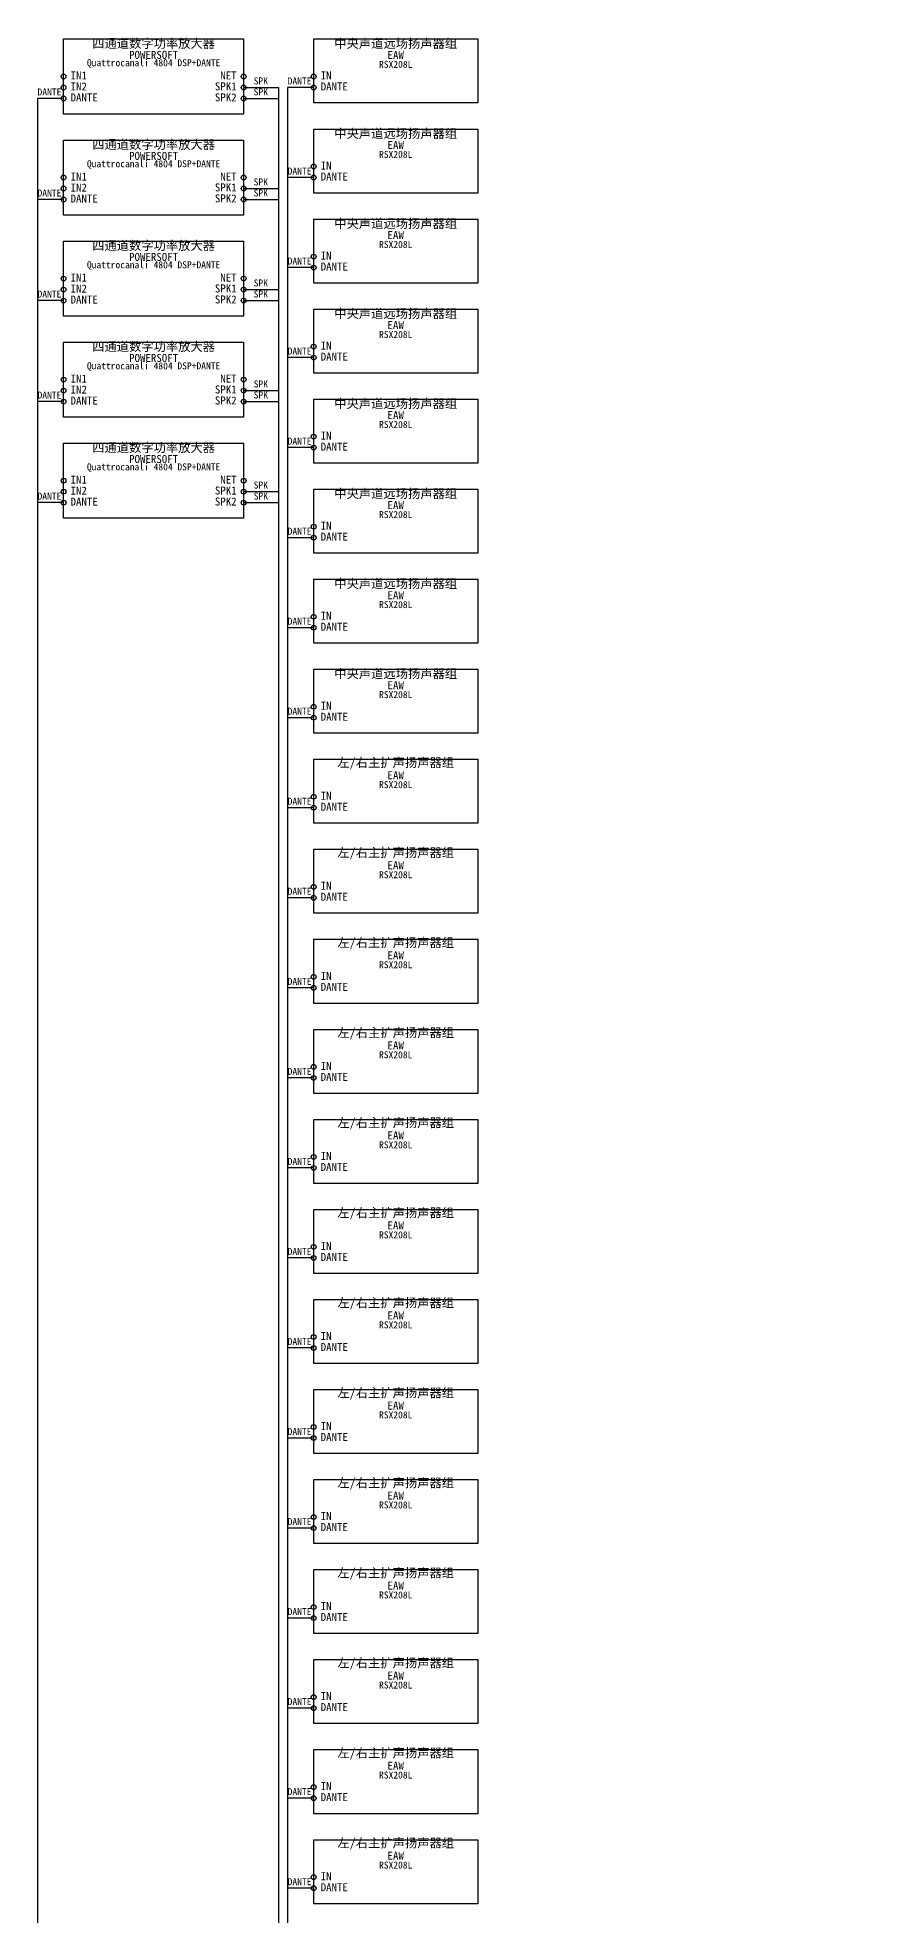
# Model space of a CAD drawing. Header units: metres. Extents: x 2 to 868, y -5630 to -39.
# Drawn here: x 14 to 853, y -1916 to -39 of the extents above; entities that cross this region are included whole.
import ezdxf

# ---------------------------------------------------------------- set-up
doc = ezdxf.new("R2010")
doc.units = ezdxf.units.M
for name, color, linetype in [('DEVICES', 7, 'Continuous'), ('LABELS', 7, 'Continuous'), ('PORTS', 6, 'Continuous'), ('WIRE_LABELS', 7, 'Continuous'), ('WIRES_DANTE', 5, 'Continuous'), ('WIRES_SPEAKER', 1, 'Continuous')]:
    doc.layers.add(name, color=color, linetype=linetype)
doc.styles.add('CJK', font='simsun.ttc')

msp = doc.modelspace()

# ---------------------------------------------------------------- linework, layer by layer
at = {"layer": 'DEVICES', "color": 7, "lineweight": 25, "true_color": 0xb4b2a9}
for points in [[(40, -40), (220, -40), (220, -115), (40, -115), (40, -40)], [(290, -40), (454, -40), (454, -104), (290, -104), (290, -40)], [(290, -130), (454, -130), (454, -194), (290, -194), (290, -130)], [(40, -141), (220, -141), (220, -216), (40, -216), (40, -141)], [(290, -220), (454, -220), (454, -284), (290, -284), (290, -220)], [(40, -242), (220, -242), (220, -317), (40, -317), (40, -242)], [(290, -310), (454, -310), (454, -374), (290, -374), (290, -310)], [(40, -343), (220, -343), (220, -418), (40, -418), (40, -343)], [(290, -400), (454, -400), (454, -464), (290, -464), (290, -400)], [(40, -444), (220, -444), (220, -519), (40, -519), (40, -444)], [(290, -490), (454, -490), (454, -554), (290, -554), (290, -490)], [(290, -580), (454, -580), (454, -644), (290, -644), (290, -580)], [(290, -670), (454, -670), (454, -734), (290, -734), (290, -670)], [(290, -760), (454, -760), (454, -824), (290, -824), (290, -760)], [(290, -850), (454, -850), (454, -914), (290, -914), (290, -850)], [(290, -940), (454, -940), (454, -1004), (290, -1004), (290, -940)], [(290, -1030), (454, -1030), (454, -1094), (290, -1094), (290, -1030)], [(290, -1120), (454, -1120), (454, -1184), (290, -1184), (290, -1120)], [(290, -1210), (454, -1210), (454, -1274), (290, -1274), (290, -1210)], [(290, -1300), (454, -1300), (454, -1364), (290, -1364), (290, -1300)], [(290, -1390), (454, -1390), (454, -1454), (290, -1454), (290, -1390)], [(290, -1480), (454, -1480), (454, -1544), (290, -1544), (290, -1480)], [(290, -1570), (454, -1570), (454, -1634), (290, -1634), (290, -1570)], [(290, -1660), (454, -1660), (454, -1724), (290, -1724), (290, -1660)], [(290, -1750), (454, -1750), (454, -1814), (290, -1814), (290, -1750)], [(290, -1840), (454, -1840), (454, -1904), (290, -1904), (290, -1840)]]:
    msp.add_lwpolyline(points, dxfattribs=at)
at = {"layer": 'PORTS', "true_color": 0x5dcaa5}
for centre in [(40, -77.5), (40, -88.5), (290, -77.5), (290, -167.5), (40, -178.5), (40, -189.5), (290, -257.5), (40, -279.5), (40, -290.5), (290, -347.5), (40, -380.5), (40, -391.5), (290, -437.5), (40, -481.5), (40, -492.5), (290, -527.5), (290, -617.5), (290, -707.5), (290, -797.5), (290, -887.5), (290, -977.5), (290, -1067.5), (290, -1157.5), (290, -1247.5), (290, -1337.5), (290, -1427.5), (290, -1517.5), (290, -1607.5), (290, -1697.5), (290, -1787.5), (290, -1877.5)]:
    msp.add_circle(centre, 2.4, dxfattribs=at)
at = {"layer": 'PORTS', "true_color": 0xb07cd9}
for centre in [(220, -77.5), (220, -178.5), (220, -279.5), (220, -380.5), (220, -481.5)]:
    msp.add_circle(centre, 2.4, dxfattribs=at)
at = {"layer": 'PORTS', "true_color": 0xe8655a}
for centre in [(220, -88.5), (220, -99.5), (220, -189.5), (220, -200.5), (220, -290.5), (220, -301.5), (220, -391.5), (220, -402.5), (220, -492.5), (220, -503.5)]:
    msp.add_circle(centre, 2.4, dxfattribs=at)
at = {"layer": 'PORTS', "true_color": 0x378add}
for centre in [(290, -88.5), (40, -99.5), (290, -178.5), (40, -200.5), (290, -268.5), (40, -301.5), (290, -358.5), (40, -402.5), (290, -448.5), (40, -503.5), (290, -538.5), (290, -628.5), (290, -718.5), (290, -808.5), (290, -898.5), (290, -988.5), (290, -1078.5), (290, -1168.5), (290, -1258.5), (290, -1348.5), (290, -1438.5), (290, -1528.5), (290, -1618.5), (290, -1708.5), (290, -1798.5), (290, -1888.5)]:
    msp.add_circle(centre, 2.4, dxfattribs=at)
at = {"layer": 'WIRES_DANTE', "linetype": 'CONTINUOUS', "true_color": 0x378add}
for points in [[(290, -88.5), (280, -88.5), (264, -88.5), (264, -5426), (95.5, -5426), (95.5, -5470)], [(40, -99.5), (30, -99.5), (14, -99.5), (14, -5426), (792.9, -5426), (792.9, -5470)], [(290, -178.5), (280, -178.5), (264, -178.5), (264, -5426), (110.4, -5426), (110.4, -5470)], [(40, -200.5), (30, -200.5), (14, -200.5), (14, -5426), (807.8, -5426), (807.8, -5470)], [(290, -268.5), (280, -268.5), (264, -268.5), (264, -5426), (125.3, -5426), (125.3, -5470)], [(40, -301.5), (30, -301.5), (14, -301.5), (14, -5426), (822.7, -5426), (822.7, -5470)], [(290, -358.5), (280, -358.5), (264, -358.5), (264, -5426), (140.2, -5426), (140.2, -5470)], [(40, -402.5), (30, -402.5), (14, -402.5), (14, -5426), (837.6, -5426), (837.6, -5470)], [(290, -448.5), (280, -448.5), (264, -448.5), (264, -5426), (155.1, -5426), (155.1, -5470)], [(40, -503.5), (30, -503.5), (14, -503.5), (14, -5426), (852.5, -5426), (852.5, -5470)], [(290, -538.5), (280, -538.5), (264, -538.5), (264, -5426), (170, -5426), (170, -5470)], [(290, -628.5), (280, -628.5), (264, -628.5), (264, -5426), (185, -5426), (185, -5470)], [(290, -718.5), (280, -718.5), (264, -718.5), (264, -5426), (199.9, -5426), (199.9, -5470)], [(290, -808.5), (280, -808.5), (264, -808.5), (264, -5426), (214.8, -5426), (214.8, -5470)], [(290, -898.5), (280, -898.5), (264, -898.5), (264, -5426), (229.7, -5426), (229.7, -5470)], [(290, -988.5), (280, -988.5), (264, -988.5), (264, -5426), (244.6, -5426), (244.6, -5470)], [(290, -1078.5), (280, -1078.5), (264, -1078.5), (264, -5426), (259.5, -5426), (259.5, -5470)], [(290, -1168.5), (280, -1168.5), (264, -1168.5), (264, -5426), (274.5, -5426), (274.5, -5470)], [(290, -1258.5), (280, -1258.5), (264, -1258.5), (264, -5426), (289.4, -5426), (289.4, -5470)], [(290, -1348.5), (280, -1348.5), (264, -1348.5), (264, -5426), (304.3, -5426), (304.3, -5470)], [(290, -1438.5), (280, -1438.5), (264, -1438.5), (264, -5426), (319.2, -5426), (319.2, -5470)], [(290, -1528.5), (280, -1528.5), (264, -1528.5), (264, -5426), (334.1, -5426), (334.1, -5470)], [(290, -1618.5), (280, -1618.5), (264, -1618.5), (264, -5426), (349, -5426), (349, -5470)], [(290, -1708.5), (280, -1708.5), (264, -1708.5), (264, -5426), (364, -5426), (364, -5470)], [(290, -1798.5), (280, -1798.5), (264, -1798.5), (264, -5426), (378.9, -5426), (378.9, -5470)], [(290, -1888.5), (280, -1888.5), (264, -1888.5), (264, -5426), (393.8, -5426), (393.8, -5470)]]:
    msp.add_lwpolyline(points, dxfattribs=at)
at = {"layer": 'WIRES_SPEAKER', "linetype": 'CONTINUOUS', "true_color": 0xe8655a}
for points in [[(220, -88.5), (230, -88.5), (255, -88.5), (255, -2777.5), (280, -2777.5), (290, -2777.5)], [(220, -88.5), (230, -88.5), (255, -88.5), (255, -4647.5), (280, -4647.5), (290, -4647.5)], [(220, -99.5), (230, -99.5), (255, -99.5), (255, -4252.5), (280, -4252.5), (290, -4252.5)], [(220, -99.5), (230, -99.5), (255, -99.5), (255, -5042.5), (280, -5042.5), (290, -5042.5)], [(220, -189.5), (230, -189.5), (255, -189.5), (255, -2856.5), (280, -2856.5), (290, -2856.5)], [(220, -189.5), (230, -189.5), (255, -189.5), (255, -4726.5), (280, -4726.5), (290, -4726.5)], [(220, -200.5), (230, -200.5), (255, -200.5), (255, -4331.5), (280, -4331.5), (290, -4331.5)], [(220, -200.5), (230, -200.5), (255, -200.5), (255, -5121.5), (280, -5121.5), (290, -5121.5)], [(220, -290.5), (230, -290.5), (255, -290.5), (255, -2935.5), (280, -2935.5), (290, -2935.5)], [(220, -290.5), (230, -290.5), (255, -290.5), (255, -4805.5), (280, -4805.5), (290, -4805.5)], [(220, -301.5), (230, -301.5), (255, -301.5), (255, -4410.5), (280, -4410.5), (290, -4410.5)], [(220, -301.5), (230, -301.5), (255, -301.5), (255, -5200.5), (280, -5200.5), (290, -5200.5)], [(220, -391.5), (230, -391.5), (255, -391.5), (255, -3014.5), (280, -3014.5), (290, -3014.5)], [(220, -391.5), (230, -391.5), (255, -391.5), (255, -4884.5), (280, -4884.5), (290, -4884.5)], [(220, -402.5), (230, -402.5), (255, -402.5), (255, -4489.5), (280, -4489.5), (290, -4489.5)], [(220, -402.5), (230, -402.5), (255, -402.5), (255, -5279.5), (280, -5279.5), (290, -5279.5)], [(220, -492.5), (230, -492.5), (255, -492.5), (255, -4173.5), (280, -4173.5), (290, -4173.5)], [(220, -492.5), (230, -492.5), (255, -492.5), (255, -4963.5), (280, -4963.5), (290, -4963.5)], [(220, -503.5), (230, -503.5), (255, -503.5), (255, -4568.5), (280, -4568.5), (290, -4568.5)], [(220, -503.5), (230, -503.5), (255, -503.5), (255, -5358.5), (280, -5358.5), (290, -5358.5)]]:
    msp.add_lwpolyline(points, dxfattribs=at)

# ---------------------------------------------------------------- texts
at = {"layer": 'LABELS', "true_color": 0xf1efe8, "char_height": 9, "attachment_point": 8, "style": 'CJK'}
for s, insert in [('四通道数字功率放大器', (130, -50)), ('中央声道远场扬声器组', (372, -50)), ('中央声道远场扬声器组', (372, -140)), ('四通道数字功率放大器', (130, -151)), ('中央声道远场扬声器组', (372, -230)), ('四通道数字功率放大器', (130, -252)), ('中央声道远场扬声器组', (372, -320)), ('四通道数字功率放大器', (130, -353)), ('中央声道远场扬声器组', (372, -410)), ('四通道数字功率放大器', (130, -454)), ('中央声道远场扬声器组', (372, -500)), ('中央声道远场扬声器组', (372, -590)), ('中央声道远场扬声器组', (372, -680)), ('左/右主扩声扬声器组', (372, -770)), ('左/右主扩声扬声器组', (372, -860)), ('左/右主扩声扬声器组', (372, -950)), ('左/右主扩声扬声器组', (372, -1040)), ('左/右主扩声扬声器组', (372, -1130)), ('左/右主扩声扬声器组', (372, -1220)), ('左/右主扩声扬声器组', (372, -1310)), ('左/右主扩声扬声器组', (372, -1400)), ('左/右主扩声扬声器组', (372, -1490)), ('左/右主扩声扬声器组', (372, -1580)), ('左/右主扩声扬声器组', (372, -1670)), ('左/右主扩声扬声器组', (372, -1760)), ('左/右主扩声扬声器组', (372, -1850))]:
    msp.add_mtext(s, dxfattribs=dict(at, insert=insert))
at = {"layer": 'LABELS', "true_color": 0xc4c2b8, "char_height": 8, "attachment_point": 8, "style": 'CJK'}
for s, insert in [('POWERSOFT', (130, -60)), ('EAW', (372, -60)), ('EAW', (372, -150)), ('POWERSOFT', (130, -161)), ('EAW', (372, -240)), ('POWERSOFT', (130, -262)), ('EAW', (372, -330)), ('POWERSOFT', (130, -363)), ('EAW', (372, -420)), ('POWERSOFT', (130, -464)), ('EAW', (372, -510)), ('EAW', (372, -600)), ('EAW', (372, -690)), ('EAW', (372, -780)), ('EAW', (372, -870)), ('EAW', (372, -960)), ('EAW', (372, -1050)), ('EAW', (372, -1140)), ('EAW', (372, -1230)), ('EAW', (372, -1320)), ('EAW', (372, -1410)), ('EAW', (372, -1500)), ('EAW', (372, -1590)), ('EAW', (372, -1680)), ('EAW', (372, -1770)), ('EAW', (372, -1860))]:
    msp.add_mtext(s, dxfattribs=dict(at, insert=insert))
at = {"layer": 'LABELS', "true_color": 0xf5f5ec, "char_height": 8, "style": 'CJK'}
for s, insert, attachment_point in [('IN1', (47, -80.5), 7), ('NET', (213, -80.5), 9), ('IN', (297, -80.5), 7), ('IN2', (47, -91.5), 7), ('SPK1', (213, -91.5), 9), ('DANTE', (297, -91.5), 7), ('DANTE', (47, -102.5), 7), ('SPK2', (213, -102.5), 9), ('IN', (297, -170.5), 7), ('IN1', (47, -181.5), 7), ('IN2', (47, -192.5), 7), ('SPK1', (213, -192.5), 9), ('NET', (213, -181.5), 9), ('DANTE', (297, -181.5), 7), ('DANTE', (47, -203.5), 7), ('SPK2', (213, -203.5), 9), ('IN', (297, -260.5), 7), ('IN1', (47, -282.5), 7), ('NET', (213, -282.5), 9), ('DANTE', (297, -271.5), 7), ('DANTE', (47, -304.5), 7), ('IN2', (47, -293.5), 7), ('SPK1', (213, -293.5), 9), ('SPK2', (213, -304.5), 9), ('DANTE', (297, -361.5), 7), ('IN', (297, -350.5), 7), ('IN1', (47, -383.5), 7), ('IN2', (47, -394.5), 7), ('SPK1', (213, -394.5), 9), ('NET', (213, -383.5), 9), ('DANTE', (47, -405.5), 7), ('SPK2', (213, -405.5), 9), ('DANTE', (297, -451.5), 7), ('IN', (297, -440.5), 7), ('IN1', (47, -484.5), 7), ('IN2', (47, -495.5), 7), ('SPK1', (213, -495.5), 9), ('NET', (213, -484.5), 9), ('DANTE', (47, -506.5), 7), ('SPK2', (213, -506.5), 9), ('IN', (297, -530.5), 7), ('DANTE', (297, -541.5), 7), ('IN', (297, -620.5), 7), ('DANTE', (297, -631.5), 7), ('IN', (297, -710.5), 7), ('DANTE', (297, -721.5), 7), ('DANTE', (297, -811.5), 7), ('IN', (297, -800.5), 7), ('DANTE', (297, -901.5), 7), ('IN', (297, -890.5), 7), ('IN', (297, -980.5), 7), ('DANTE', (297, -991.5), 7), ('IN', (297, -1070.5), 7), ('DANTE', (297, -1081.5), 7), ('DANTE', (297, -1171.5), 7), ('IN', (297, -1160.5), 7), ('DANTE', (297, -1261.5), 7), ('IN', (297, -1250.5), 7), ('IN', (297, -1340.5), 7), ('DANTE', (297, -1351.5), 7), ('IN', (297, -1430.5), 7), ('DANTE', (297, -1441.5), 7), ('IN', (297, -1520.5), 7), ('DANTE', (297, -1531.5), 7), ('DANTE', (297, -1621.5), 7), ('IN', (297, -1610.5), 7), ('DANTE', (297, -1711.5), 7), ('IN', (297, -1700.5), 7), ('IN', (297, -1790.5), 7), ('DANTE', (297, -1801.5), 7), ('IN', (297, -1880.5), 7), ('DANTE', (297, -1891.5), 7)]:
    msp.add_mtext(s, dxfattribs=dict(at, insert=insert, attachment_point=attachment_point))
at = {"layer": 'LABELS', "true_color": 0x9a978d, "char_height": 7, "attachment_point": 8, "style": 'CJK'}
for s, insert in [('Quattrocanali 4804 DSP+DANTE', (130, -69)), ('RSX208L', (372, -69)), ('Quattrocanali 4804 DSP+DANTE', (130, -170)), ('RSX208L', (372, -159)), ('RSX208L', (372, -249)), ('Quattrocanali 4804 DSP+DANTE', (130, -271)), ('RSX208L', (372, -339)), ('Quattrocanali 4804 DSP+DANTE', (130, -372)), ('RSX208L', (372, -429)), ('Quattrocanali 4804 DSP+DANTE', (130, -473)), ('RSX208L', (372, -519)), ('RSX208L', (372, -609)), ('RSX208L', (372, -699)), ('RSX208L', (372, -789)), ('RSX208L', (372, -879)), ('RSX208L', (372, -969)), ('RSX208L', (372, -1059)), ('RSX208L', (372, -1149)), ('RSX208L', (372, -1239)), ('RSX208L', (372, -1329)), ('RSX208L', (372, -1419)), ('RSX208L', (372, -1509)), ('RSX208L', (372, -1599)), ('RSX208L', (372, -1689)), ('RSX208L', (372, -1779)), ('RSX208L', (372, -1869))]:
    msp.add_mtext(s, dxfattribs=dict(at, insert=insert))
at = {"layer": 'WIRE_LABELS', "true_color": 0x378add, "char_height": 7, "attachment_point": 7, "style": 'CJK'}
for insert in [(14, -96.5), (264, -85.5), (264, -175.5), (14, -197.5), (264, -265.5), (14, -298.5), (264, -355.5), (14, -399.5), (264, -445.5), (14, -500.5), (264, -535.5), (264, -625.5), (264, -715.5), (264, -805.5), (264, -895.5), (264, -985.5), (264, -1075.5), (264, -1165.5), (264, -1255.5), (264, -1345.5), (264, -1435.5), (264, -1525.5), (264, -1615.5), (264, -1705.5), (264, -1795.5), (264, -1885.5)]:
    msp.add_mtext('DANTE', dxfattribs=dict(at, insert=insert))
at = {"layer": 'WIRE_LABELS', "true_color": 0xe8655a, "char_height": 7, "attachment_point": 7, "style": 'CJK'}
for insert in [(230, -85.5), (230, -96.5), (230, -186.5), (230, -197.5), (230, -287.5), (230, -298.5), (230, -388.5), (230, -399.5), (230, -489.5), (230, -500.5)]:
    msp.add_mtext('SPK', dxfattribs=dict(at, insert=insert))

doc.saveas('drawing.dxf')
